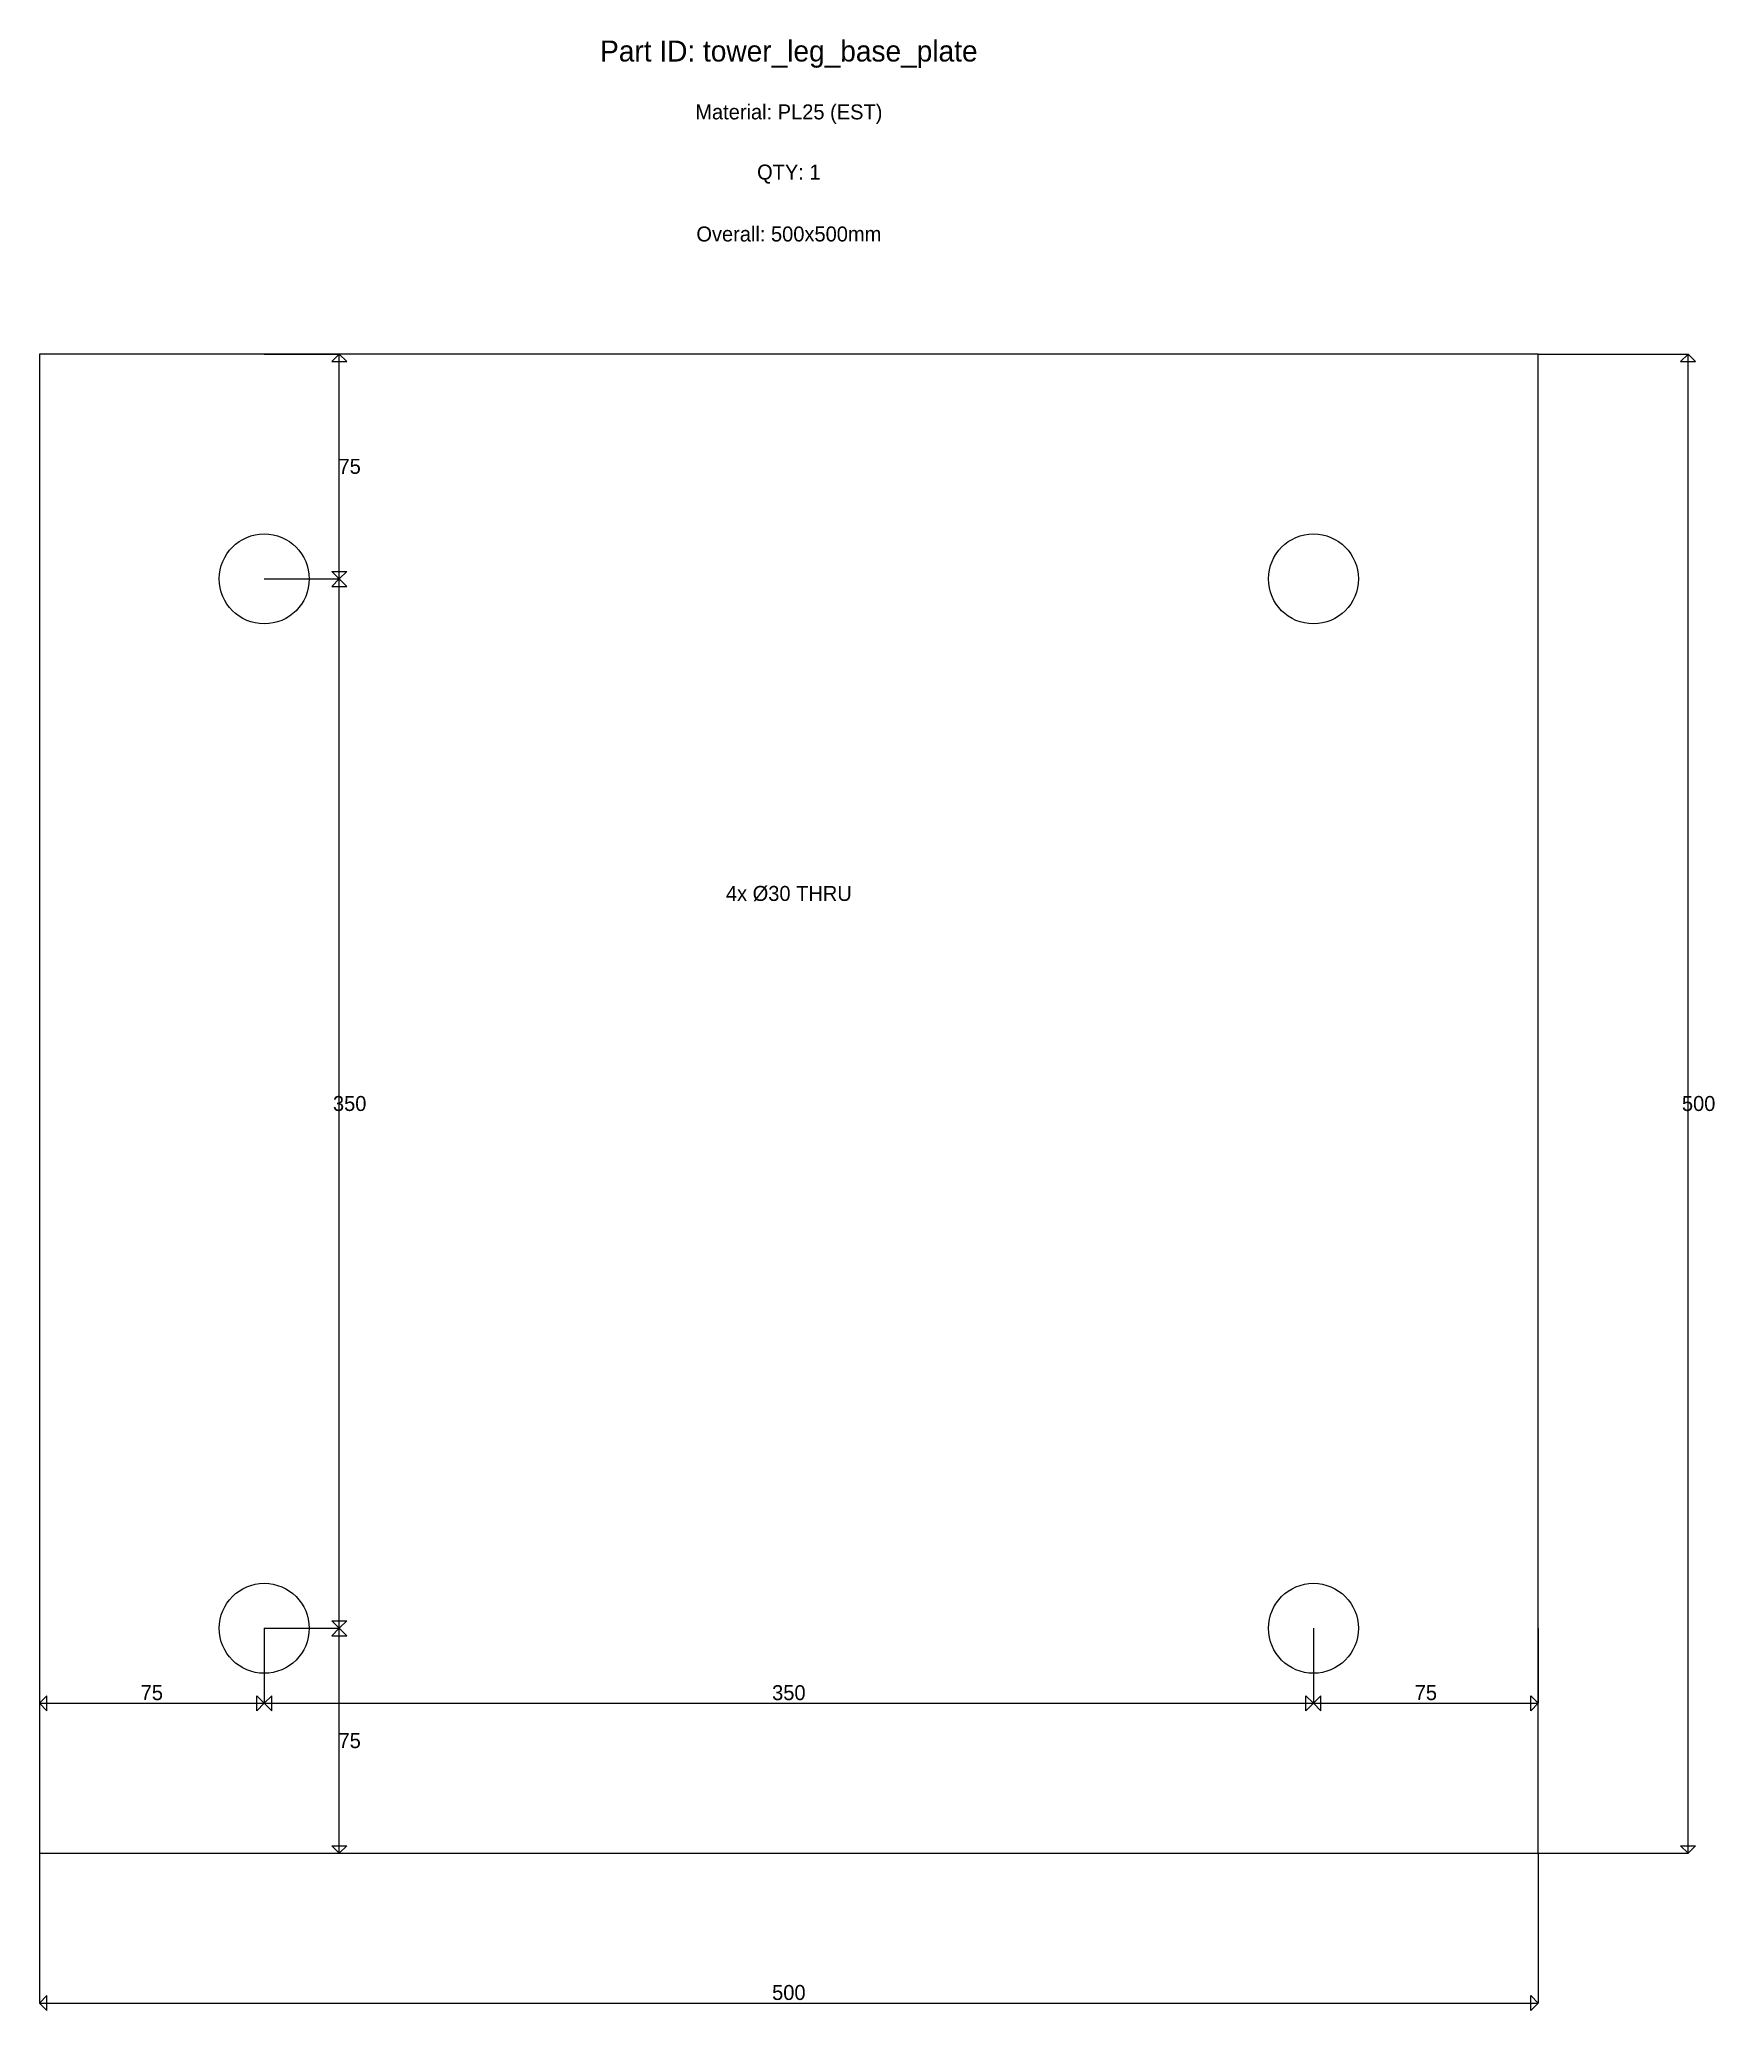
# Model space of a CAD drawing. Header units: millimetres. Extents: x 0 to 559, y -52 to 605.
import ezdxf

# ---------------------------------------------------------------- set-up
doc = ezdxf.new("R2010")
doc.units = ezdxf.units.MM
for name, color, linetype in [('ANNOTATION', 1, 'Continuous'), ('DIMENSION', 3, 'Continuous'), ('GEOMETRY', 7, 'Continuous')]:
    doc.layers.add(name, color=color, linetype=linetype)

msp = doc.modelspace()

# ---------------------------------------------------------------- linework, layer by layer
at = {"layer": 'DIMENSION'}
for p, q in [((75, 500), (100, 500)), ((100, 425), (100, 500)), ((500, 500), (550, 500)), ((550, 0), (550, 500)), ((75, 425), (100, 425)), ((75, 425), (100, 425)), ((100, 75), (100, 425)), ((0, 75), (0, 50)), ((75, 75), (75, 50)), ((75, 75), (75, 50)), ((75, 75), (100, 75)), ((75, 75), (100, 75)), ((100, 0), (100, 75)), ((425, 75), (425, 50)), ((425, 75), (425, 50)), ((500, 75), (500, 50)), ((0, 50), (75, 50)), ((75, 50), (425, 50)), ((425, 50), (500, 50)), ((0, 0), (0, -50)), ((75, 0), (100, 0)), ((500, 0), (500, -50)), ((500, 0), (550, 0)), ((0, -50), (500, -50))]:
    msp.add_line(p, q, dxfattribs=at)
for points in [[(100, 500), (97.5, 497.5), (102.5, 497.5), (100, 500)], [(550, 500), (547.5, 497.5), (552.5, 497.5), (550, 500)], [(100, 425), (97.5, 427.5), (102.5, 427.5), (100, 425)], [(100, 425), (97.5, 422.5), (102.5, 422.5), (100, 425)], [(100, 75), (97.5, 77.5), (102.5, 77.5), (100, 75)], [(100, 75), (97.5, 72.5), (102.5, 72.5), (100, 75)], [(0, 50), (2.5, 47.5), (2.5, 52.5), (0, 50)], [(75, 50), (72.5, 47.5), (72.5, 52.5), (75, 50)], [(75, 50), (77.5, 47.5), (77.5, 52.5), (75, 50)], [(425, 50), (422.5, 47.5), (422.5, 52.5), (425, 50)], [(425, 50), (427.5, 47.5), (427.5, 52.5), (425, 50)], [(500, 50), (497.5, 47.5), (497.5, 52.5), (500, 50)], [(100, 0), (97.5, 2.5), (102.5, 2.5), (100, 0)], [(550, 0), (547.5, 2.5), (552.5, 2.5), (550, 0)], [(0, -50), (2.5, -52.5), (2.5, -47.5), (0, -50)], [(500, -50), (497.5, -52.5), (497.5, -47.5), (500, -50)]]:
    msp.add_lwpolyline(points, close=True, dxfattribs=at)
at = {"layer": 'GEOMETRY'}
msp.add_lwpolyline([(0, 0), (500, 0), (500, 500), (0, 500)], close=True, dxfattribs=at)
for centre in [(75, 425), (425, 425), (75, 75), (425, 75)]:
    msp.add_circle(centre, 15, dxfattribs=at)

# ---------------------------------------------------------------- texts
at = {"layer": 'ANNOTATION', "attachment_point": 5}
for s, insert, char_height in [('Part ID: tower_leg_base_plate', (250, 600), 7), ('Material: PL25 (EST)', (250, 580), 5), ('QTY: 1', (250, 560), 5), ('Overall: 500x500mm', (250, 540), 5), ('75', (103.5, 462.5), 5), ('4x Ø30 THRU', (250, 320), 5), ('350', (103.5, 250), 5), ('500', (553.5, 250), 5), ('75', (37.5, 53.5), 5), ('350', (250, 53.5), 5), ('75', (462.5, 53.5), 5), ('75', (103.5, 37.5), 5), ('500', (250, -46.5), 5)]:
    msp.add_mtext(s, dxfattribs=dict(at, insert=insert, char_height=char_height))

doc.saveas('drawing.dxf')
